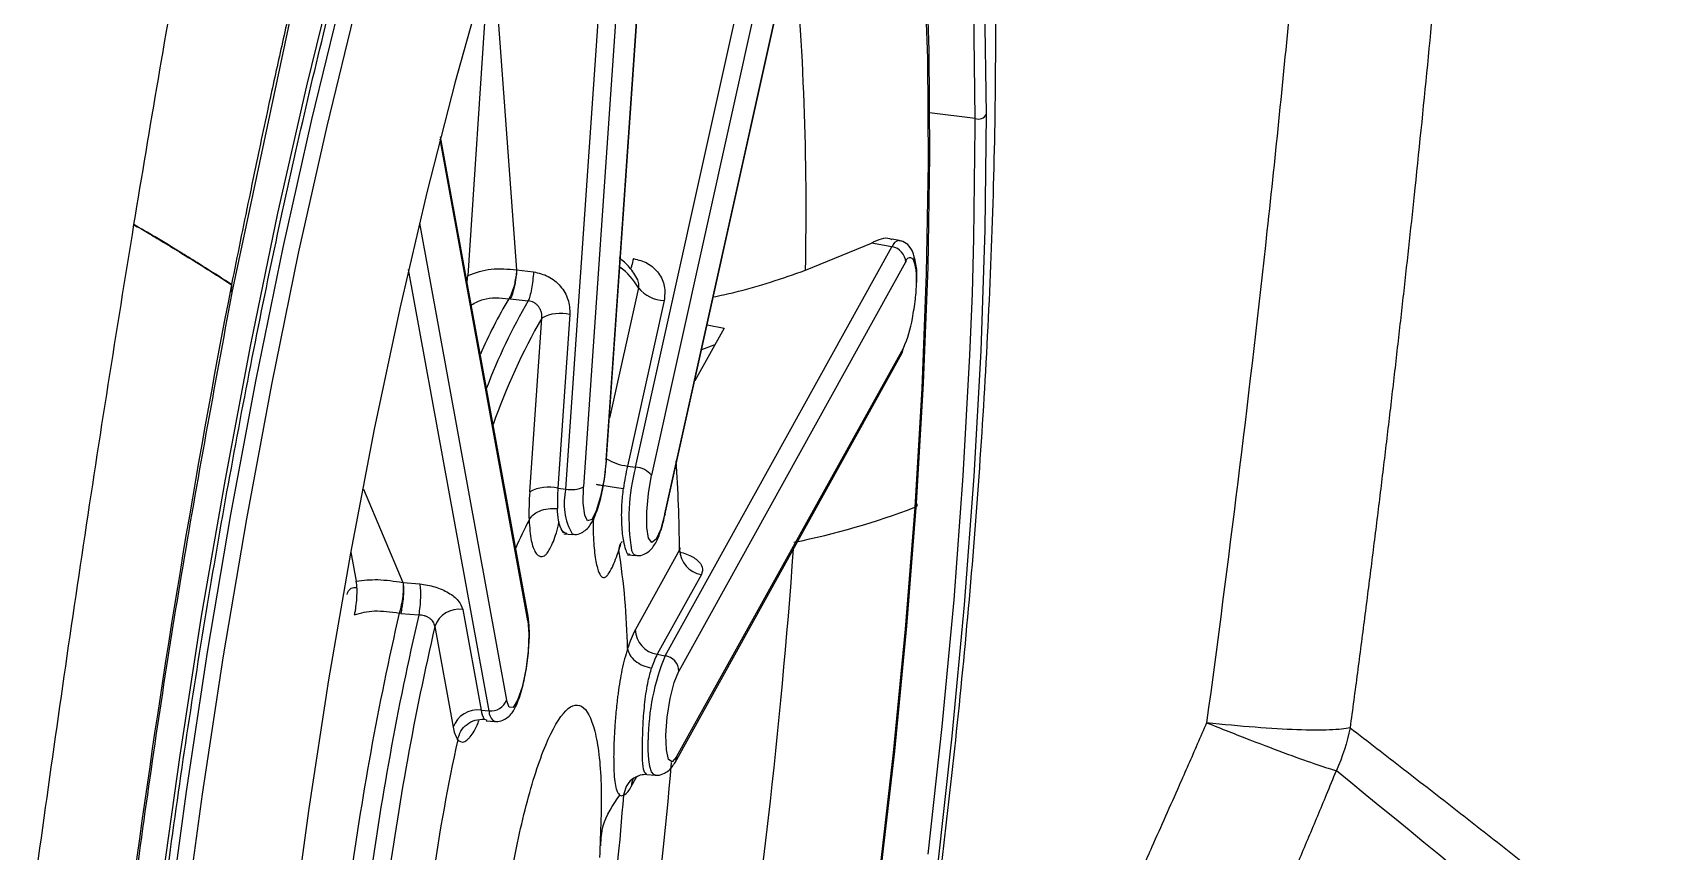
# Model space of a CAD drawing. Extents: x 525 to 613, y 487 to 635.
# Drawn here: x 534.446 to 536.536, y 551.351 to 552.408 of the extents above; entities that cross this region are included whole.
import ezdxf

# ---------------------------------------------------------------- set-up
doc = ezdxf.new("R2010")
doc.units = 0
doc.header["$MEASUREMENT"] = 0
doc.layers.add('1', color=4, linetype='Continuous')
doc.layers.add('STD TEST', color=3, linetype='Continuous')

# ---------------------------------------------------------------- blocks, each defined once
blk = doc.blocks.new('2023 VANGUARD')
at = {"layer": '1', "color": 3, "linetype": 'Continuous', "lineweight": 25}
for p, q in [((-33.7734, -40.8349), (-33.6943, -39.6855)), ((-33.7729, -40.8337), (-33.6938, -39.6843)), ((-33.8253, -40.8723), (-33.7462, -39.7228)), ((-33.7235, -39.7198), (-33.8026, -40.8693)), ((-33.7356, -40.8442), (-33.4929, -39.7495)), ((-33.4721, -39.7598), (-33.7148, -40.8545)), ((-33.6977, -40.9044), (-33.455, -39.8096)), ((-33.6976, -40.906), (-33.4549, -39.8113)), ((-33.9209, -40.158), (-33.889, -40.5894)), ((-33.9257, -40.1956), (-33.9519, -40.5966)), ((-34.2559, -40.6184), (-34.1789, -40.2566)), ((-33.2973, -40.3942), (-33.3561, -40.3869)), ((-33.8745, -41.0423), (-33.9878, -40.4208)), ((-33.8742, -41.0362), (-33.987, -40.4177)), ((-34.0144, -40.5289), (-33.9021, -41.1448)), ((-33.3955, -40.5514), (-33.4045, -40.5497)), ((-33.6974, -41.0874), (-33.4047, -40.5596)), ((-33.5163, -40.5899), (-33.4313, -40.5548)), ((-33.4047, -40.5596), (-33.4313, -40.5548)), ((-33.9245, -41.1585), (-34.0284, -40.589)), ((-33.889, -40.5894), (-33.8672, -40.592)), ((-33.3871, -40.5796), (-33.6798, -41.1074)), ((-34.2569, -40.6086), (-34.2574, -40.6165)), ((-34.2568, -40.6081), (-34.2573, -40.6159)), ((-33.9528, -40.605), (-33.9519, -40.5966)), ((-33.7319, -40.6125), (-33.7692, -40.781)), ((-34.2573, -40.6159), (-34.2574, -40.6182)), ((-33.8973, -40.6269), (-33.8991, -40.6266)), ((-33.8973, -40.6269), (-33.8741, -40.6295)), ((-33.6986, -40.629), (-33.7459, -40.8426)), ((-33.872, -40.8758), (-33.8566, -40.6516)), ((-33.8203, -40.6468), (-33.8357, -40.871)), ((-33.6214, -40.6646), (-33.6591, -40.7326)), ((-33.6431, -40.6605), (-33.6214, -40.6646)), ((-33.6846, -41.2251), (-33.3919, -40.6973)), ((-33.6828, -41.2181), (-33.39, -40.6904)), ((-33.6345, -40.6865), (-33.6503, -40.6926)), ((-33.6333, -40.686), (-33.6345, -40.6865)), ((-33.7459, -40.8426), (-33.7356, -40.8442)), ((-34.0865, -40.8724), (-34.0358, -40.9929)), ((-33.8357, -40.871), (-33.8253, -40.8723)), ((-33.8283, -40.9279), (-33.8244, -40.9302)), ((-33.8279, -40.9299), (-33.8169, -40.9308)), ((-34.103, -40.9538), (-34.0959, -40.991)), ((-33.7461, -40.9573), (-33.7352, -40.9582)), ((-33.6787, -40.9507), (-33.7358, -41.0537)), ((-33.6505, -40.9826), (-33.7076, -41.0856)), ((-34.0358, -40.9929), (-34.014, -40.9948)), ((-34.0385, -41.0328), (-34.0404, -41.0324)), ((-34.0385, -41.0328), (-34.0153, -41.0348)), ((-33.9586, -41.0276), (-33.9349, -41.1576)), ((-33.9945, -41.0496), (-33.9708, -41.1796)), ((-33.7076, -41.0856), (-33.6974, -41.0874)), ((-33.9349, -41.1576), (-33.9245, -41.1585)), ((-33.9271, -41.1711), (-33.9307, -41.1694)), ((-33.9281, -41.1714), (-33.9172, -41.1723)), ((-33.7211, -41.2406), (-33.7102, -41.2415)), ((-33.7413, -41.2564), (-33.7341, -41.2435))]:
    blk.add_line(p, q, dxfattribs=at)
at = {"layer": '1', "color": 3, "linetype": 'Continuous', "lineweight": 25, "flags": 128}
for points in [[(-34.1214, -40.1939), (-34.1602, -40.3519), (-34.1973, -40.5161), (-34.2324, -40.6856), (-34.2652, -40.8594), (-34.2958, -41.0365), (-34.3237, -41.2159), (-34.3489, -41.3965), (-34.3713, -41.5772), (-34.3906, -41.757), (-34.4069, -41.9349), (-34.4199, -42.1097), (-34.4297, -42.2806), (-34.4361, -42.4464), (-34.4391, -42.6062), (-34.4387, -42.7592), (-34.435, -42.9042), (-34.4278, -43.0407), (-34.4173, -43.1676), (-34.4036, -43.2843), (-34.3867, -43.3902), (-34.3667, -43.4845)], [(-34.3375, -43.4864), (-34.3593, -43.3992), (-34.378, -43.2998), (-34.3935, -43.1889), (-34.4057, -43.0671), (-34.4145, -42.9352), (-34.4199, -42.7941), (-34.4218, -42.6445), (-34.4202, -42.4874), (-34.4151, -42.3237), (-34.4066, -42.1545), (-34.3947, -41.9809), (-34.3795, -41.8038), (-34.361, -41.6243), (-34.3395, -41.4436), (-34.3149, -41.2628), (-34.2876, -41.083), (-34.2575, -40.9052), (-34.225, -40.7307), (-34.1902, -40.5604), (-34.1534, -40.3954), (-34.1147, -40.2367)], [(-34.3166, -43.4764), (-34.3383, -43.3897), (-34.3569, -43.2909), (-34.3723, -43.1807), (-34.3844, -43.0596), (-34.3932, -42.9285), (-34.3985, -42.7882), (-34.4004, -42.6395), (-34.3988, -42.4834), (-34.3938, -42.3207), (-34.3853, -42.1526), (-34.3735, -41.9799), (-34.3583, -41.8039), (-34.34, -41.6255), (-34.3186, -41.4459), (-34.2942, -41.2662), (-34.267, -41.0875), (-34.2371, -40.9108), (-34.2048, -40.7373), (-34.1703, -40.568), (-34.1336, -40.404), (-34.0952, -40.2463)], [(-33.2828, -40.3886), (-33.2849, -40.2473), (-33.2907, -40.115), (-33.3001, -39.9928), (-33.313, -39.8816), (-33.3294, -39.7821), (-33.3491, -39.6953), (-33.372, -39.6216), (-33.3978, -39.5618), (-33.4265, -39.5163), (-33.4578, -39.4853), (-33.4579, -39.4852)], [(-33.5316, -39.5177), (-33.5103, -39.5354), (-33.4818, -39.5722), (-33.4558, -39.6223), (-33.4325, -39.6855), (-33.4121, -39.7612), (-33.3946, -39.8489), (-33.3803, -39.9479), (-33.3693, -40.0576), (-33.3615, -40.1772), (-33.3571, -40.3058), (-33.3561, -40.4424), (-33.3585, -40.5861), (-33.3643, -40.7359), (-33.3735, -40.8907)], [(-33.9304, -40.2115), (-33.9684, -40.3466), (-34.0049, -40.4896), (-34.0398, -40.6394), (-34.0726, -40.795), (-34.1033, -40.9551), (-34.1315, -41.1187), (-34.1571, -41.2846), (-34.1799, -41.4516)], [(-33.415, -39.771), (-33.4136, -39.7769), (-33.3963, -39.8638), (-33.3821, -39.9619), (-33.3712, -40.0706), (-33.3635, -40.1891), (-33.3591, -40.3165), (-33.3581, -40.4518), (-33.3605, -40.5942), (-33.3663, -40.7426), (-33.3753, -40.8959)], [(-33.2973, -40.3942), (-33.2993, -40.2539), (-33.3043, -40.1359)], [(-33.7637, -43.1018), (-33.7215, -43.0043), (-33.6797, -42.8948), (-33.6386, -42.7742), (-33.5984, -42.6435), (-33.5595, -42.5035), (-33.5222, -42.3554), (-33.4867, -42.2003), (-33.4534, -42.0394), (-33.4225, -41.8738), (-33.3942, -41.7049), (-33.3687, -41.534), (-33.3462, -41.3623), (-33.3269, -41.1912), (-33.311, -41.0219), (-33.2986, -40.8557), (-33.2897, -40.694), (-33.2844, -40.5379), (-33.2828, -40.3886)], [(-33.301, -40.6198), (-33.299, -40.5487), (-33.2972, -40.4043)], [(-33.3581, -41.3436), (-33.3398, -41.1786), (-33.3246, -41.0155), (-33.3127, -40.8554), (-33.3041, -40.6994), (-33.301, -40.6198)], [(-33.7734, -40.8349), (-33.7761, -40.8589), (-33.7806, -40.8818), (-33.7862, -40.9003), (-33.7921, -40.9114), (-33.7974, -40.9134), (-33.8012, -40.9061), (-33.8031, -40.8906), (-33.8026, -40.8693)], [(-33.7734, -40.8349), (-33.7729, -40.8338), (-33.7729, -40.8337)], [(-33.6977, -40.9044), (-33.7031, -40.9241), (-33.7091, -40.937), (-33.7146, -40.9411), (-33.7188, -40.9359), (-33.7211, -40.922), (-33.7212, -40.9017), (-33.719, -40.878), (-33.7148, -40.8545)], [(-33.3735, -40.8907), (-33.3859, -41.0493), (-33.4015, -41.2106), (-33.4202, -41.3735), (-33.4418, -41.5368), (-33.4663, -41.6993), (-33.4933, -41.8598), (-33.5228, -42.0171), (-33.5544, -42.1703), (-33.5881, -42.318), (-33.6234, -42.4594), (-33.6603, -42.5933), (-33.6984, -42.7188), (-33.7374, -42.835), (-33.777, -42.941), (-33.8171, -43.0361), (-33.8572, -43.1196), (-33.8971, -43.191), (-33.9366, -43.2496), (-33.9752, -43.295), (-34.0128, -43.327), (-34.0402, -43.3421)], [(-33.3753, -40.8959), (-33.3876, -41.0531), (-33.4031, -41.2129), (-33.4216, -41.3743), (-33.4431, -41.5361), (-33.4673, -41.697), (-33.4941, -41.8561), (-33.5232, -42.012), (-33.5546, -42.1637), (-33.5879, -42.3101), (-33.623, -42.4501), (-33.6595, -42.5828), (-33.6972, -42.7071), (-33.7359, -42.8222), (-33.7752, -42.9273), (-33.8148, -43.0215), (-33.8529, -43.1011)], [(-33.6977, -40.9044), (-33.6975, -40.9058), (-33.6976, -40.906)], [(-33.7352, -40.9582), (-33.7353, -40.9582), (-33.7383, -40.9562), (-33.7408, -40.9513)], [(-33.8745, -41.0423), (-33.8731, -41.0593), (-33.8741, -41.0816), (-33.8772, -41.1057), (-33.882, -41.1279), (-33.8878, -41.1449), (-33.8936, -41.1541), (-33.8986, -41.154), (-33.9021, -41.1448)], [(-33.8745, -41.0423), (-33.874, -41.0392), (-33.8742, -41.0362)], [(-33.6828, -41.2181), (-33.6884, -41.2243), (-33.693, -41.2212), (-33.6958, -41.2091), (-33.6964, -41.19), (-33.6946, -41.1667), (-33.6909, -41.1428), (-33.6857, -41.122), (-33.6798, -41.1074)], [(-33.7102, -41.2415), (-33.712, -41.2408), (-33.7148, -41.2372), (-33.717, -41.2306), (-33.7185, -41.2213), (-33.7192, -41.2096), (-33.7192, -41.1961)]]:
    blk.add_lwpolyline(points, dxfattribs=at)
at = {"layer": '1', "color": 3, "linetype": 'Continuous', "lineweight": 25}
for centre, radius, start, end in [((-37.3445, -40.5134), 3.829, 358.8543, 5.3091), ((-33.2937, -40.3819), 0.0128, 254.0434, 328.4117), ((-39.0149, -40.404), 5.7176, 359.9975, 0.0984), ((-33.3938, -40.5625), 0.0112, 98.4556, 165.3386), ((-33.4079, -40.5803), 0.0209, 1.839, 81.1165), ((-33.8003, -40.6497), 0.0778, 28.5118, 55.1551), ((-33.3816, -40.5792), 0.00547, 16.866, 184.5516), ((-33.6968, -40.5836), 0.0455, 219.5072, 267.7101), ((-33.329, -40.9633), 0.6621, 149.4394, 156.4133), ((-33.2225, -41.01), 0.7545, 149.7197, 159.2011), ((-33.131, -41.0652), 0.8352, 150.315, 160.693), ((-33.832, -40.6984), 0.0529, 77.2111, 117.7452), ((-33.5188, -40.6302), 0.1421, 334.9729, 351.1428), ((-33.4051, -40.69), 0.0151, 331.0822, 358.7552), ((-33.7374, -40.7759), 0.0673, 238.185, 262.6699), ((-33.3805, -40.9229), 0.3742, 167.6006, 172.0996), ((-33.4849, -40.91), 0.2592, 165.2891, 189.1583), ((-33.7368, -40.8726), 0.0284, 39.5072, 87.7101), ((-35.5373, -40.9666), 1.8586, 0.4902, 4.0392), ((-33.491, -40.9035), 0.3821, 175.8385, 181.3465), ((-33.8474, -40.9226), 0.0529, 77.2111, 117.7452), ((-33.5598, -40.8911), 0.2766, 175.8387, 181.3447), ((-33.7499, -40.8913), 0.0778, 165.8303, 210.5207), ((-33.818, -40.84), 0.0331, 257.2111, 297.7452), ((-33.7307, -39.9607), 1.0004, 281.5043, 290.8075), ((-33.3752, -40.893), 0.00293, 267.7447, 53.3163), ((-33.4352, -41.1469), 0.4965, 151.8351, 156.4111), ((-34.0032, -40.8686), 0.2596, 341.4417, 343.2874), ((-34.6479, -41.0938), 0.9021, 0.993, 9.0927), ((-33.6454, -40.9496), 0.0334, 181.839, 261.1165), ((-41.6262, -40.3722), 8.115, 350.99415, 355.92091), ((-30.2445, -41.9048), 3.8949, 167.0579, 172.4398), ((-33.9629, -41.0609), 0.0336, 82.6176, 160.3158), ((-30.2203, -41.9081), 3.8942, 167.0418, 172.4558), ((-30.2827, -41.8997), 3.808, 167.101, 172.3966), ((-33.6094, -41.1199), 0.1427, 152.367, 163.0133), ((-33.7025, -41.0526), 0.0334, 181.839, 261.1165), ((-33.4302, -41.1976), 0.289, 157.5981, 179.7087), ((-33.6161, -41.1335), 0.1033, 152.367, 163.0132), ((-33.7006, -41.108), 0.0209, 1.839, 81.1165), ((-33.9392, -41.1909), 0.0336, 82.6176, 160.3158), ((-33.9066, -41.1542), 0.0285, 186.8554, 212.1729), ((-33.9219, -41.1377), 0.021, 262.6176, 340.3158), ((-33.9099, -41.1595), 0.0147, 176.0592, 240.2909), ((-31.4338, -41.7455), 2.5902, 167.7482, 171.7495), ((-33.9317, -41.1749), 0.0394, 186.8544, 212.1764), ((-33.6978, -41.2178), 0.0151, 331.0822, 358.7552), ((-37.7133, -40.9008), 4.0372, 351.5702, 355.3905), ((-33.7638, -41.2464), 0.0247, 301.4877, 336.2728), ((-33.7171, -41.2569), 0.0241, 151.0822, 178.7552), ((-36.4391, -41.0725), 2.6953, 351.9543, 355.8506)]:
    blk.add_arc(centre, radius, start, end, dxfattribs=at)
for points, knots in [([(-33.0801, -37.8642), (-33.077, -37.8633), (-33.071, -37.8615), (-33.0619, -37.8592), (-33.053, -37.8572), (-33.0442, -37.8556), (-33.0354, -37.8544), (-33.0267, -37.8535), (-33.0181, -37.8529), (-33.0096, -37.8527), (-33.0012, -37.8529), (-32.9819, -37.8541), (-32.9525, -37.8597), (-32.9145, -37.8761), (-32.8789, -37.9011), (-32.8455, -37.9349), (-32.8145, -37.9773), (-32.7765, -38.0454), (-32.7355, -38.151), (-32.7033, -38.2833), (-32.6828, -38.4043), (-32.6699, -38.5029), (-32.6595, -38.6086), (-32.6491, -38.758), (-32.6422, -38.9609), (-32.6433, -39.2286), (-32.6514, -39.4694), (-32.6621, -39.6712), (-32.672, -39.8262), (-32.6837, -39.985), (-32.6974, -40.1476), (-32.7127, -40.3139), (-32.7264, -40.4494), (-32.7374, -40.5521), (-32.7449, -40.6208), (-32.7527, -40.6897), (-32.7607, -40.759), (-32.7689, -40.8285), (-32.7774, -40.8983), (-32.7861, -40.9684), (-32.7951, -41.0388), (-32.8042, -41.1095), (-32.8106, -41.1568), (-32.8137, -41.1804)], [0, 0, 0, 0, 0.00628, 0.012553, 0.018821, 0.025083, 0.031342, 0.037597, 0.043849, 0.050099, 0.056347, 0.062595, 0.093654, 0.124629, 0.155733, 0.18675, 0.218169, 0.249519, 0.311957, 0.374217, 0.405466, 0.436871, 0.468287, 0.499538, 0.561821, 0.624215, 0.687013, 0.718145, 0.749327, 0.780443, 0.811615, 0.842987, 0.874414, 0.886974, 0.899518, 0.912054, 0.924586, 0.937119, 0.949659, 0.962212, 0.974783, 0.987377, 1, 1, 1, 1]), ([(-33.1555, -38.0286), (-33.131, -38.0305), (-33.1078, -38.0373), (-33.0639, -38.0603), (-33.0433, -38.0766), (-33.0143, -38.1085), (-33.005, -38.1203), (-32.987, -38.1464), (-32.9783, -38.1608), (-32.9533, -38.2074), (-32.9383, -38.243), (-32.9113, -38.3229), (-32.8994, -38.3673), (-32.8784, -38.4646), (-32.8693, -38.5176), (-32.8578, -38.6036), (-32.8544, -38.6335), (-32.8481, -38.6951), (-32.8454, -38.7268), (-32.8383, -38.8244), (-32.8349, -38.8929), (-32.8309, -39.0366), (-32.8298, -39.1493), (-32.8316, -39.2697), (-32.8334, -39.3516), (-32.8346, -39.3934), (-32.8377, -39.4785), (-32.8395, -39.5217), (-32.8436, -39.6091), (-32.846, -39.6532), (-32.8539, -39.7873), (-32.8602, -39.8788), (-32.8748, -40.0659), (-32.8831, -40.1614), (-32.9016, -40.357), (-32.9119, -40.457), (-32.9451, -40.7597), (-32.9705, -40.965), (-32.9988, -41.1739)], [0, 0, 0, 0, 0.0625, 0.0625, 0.125, 0.125, 0.15625, 0.15625, 0.1875, 0.1875, 0.25, 0.25, 0.3125, 0.3125, 0.375, 0.375, 0.40625, 0.40625, 0.4375, 0.4375, 0.5, 0.5, 0.5625, 0.59375, 0.59375, 0.625, 0.625, 0.65625, 0.65625, 0.6875, 0.6875, 0.75, 0.75, 0.8125, 0.8125, 0.875, 0.875, 1, 1, 1, 1]), ([(-34.2042, -43.7282), (-34.2072, -43.7282), (-34.2176, -43.7282), (-34.2342, -43.7199), (-34.2581, -43.7008), (-34.2826, -43.6695), (-34.307, -43.6255), (-34.3301, -43.57), (-34.3515, -43.5028), (-34.3709, -43.4241), (-34.388, -43.3344), (-34.4026, -43.2341), (-34.4145, -43.1238), (-34.4236, -43.0042), (-34.4299, -42.8761), (-34.4331, -42.74), (-34.4334, -42.5969), (-34.4307, -42.4474), (-34.4249, -42.2925), (-34.4162, -42.1328), (-34.4046, -41.9694), (-34.3901, -41.803), (-34.3727, -41.6346), (-34.3527, -41.465), (-34.3301, -41.2952), (-34.305, -41.1261), (-34.2776, -40.9585), (-34.2479, -40.7934), (-34.2163, -40.6316), (-34.1827, -40.4741), (-34.1475, -40.3216), (-34.1108, -40.1749), (-34.0727, -40.035), (-34.0337, -39.9024), (-33.9937, -39.778), (-33.9532, -39.6624), (-33.913, -39.5583), (-33.8827, -39.4868), (-33.866, -39.4505), (-33.8623, -39.4423)], [0, 0, 0, 0, 0.011278, 0.040122, 0.066363, 0.094248, 0.121393, 0.148543, 0.175906, 0.203506, 0.231297, 0.259232, 0.28727, 0.315384, 0.343553, 0.371763, 0.400003, 0.428266, 0.456546, 0.484839, 0.513143, 0.541454, 0.56977, 0.598089, 0.626411, 0.654734, 0.683055, 0.711373, 0.739688, 0.767996, 0.796296, 0.824586, 0.852862, 0.88112, 0.909355, 0.937558, 0.965721, 0.992286, 1, 1, 1, 1]), ([(-34.1788, -40.2411), (-34.1815, -40.2532), (-34.187, -40.2773), (-34.1951, -40.3136), (-34.2031, -40.3499), (-34.2117, -40.3896), (-34.2221, -40.4385), (-34.2336, -40.4939), (-34.2456, -40.5524), (-34.2531, -40.5896), (-34.2568, -40.6081)], [0, 0, 0, 0, 0.100624, 0.200004, 0.300003, 0.4, 0.526052, 0.699999, 0.850584, 1, 1, 1, 1]), ([(-33.7262, -43.0992), (-33.705, -43.0379), (-33.6641, -42.919), (-33.6092, -42.733), (-33.5592, -42.5471), (-33.514, -42.3594), (-33.4739, -42.1749), (-33.4379, -41.9921), (-33.4057, -41.81), (-33.377, -41.6281), (-33.3515, -41.4462), (-33.3294, -41.2643), (-33.3105, -41.0825), (-33.295, -40.9007), (-33.283, -40.7187), (-33.2747, -40.536), (-33.271, -40.383), (-33.2708, -40.2914), (-33.2707, -40.26)], [0, 0, 0, 0, 0.073458, 0.14233, 0.213707, 0.281081, 0.3458, 0.408774, 0.470607, 0.531738, 0.592511, 0.65323, 0.714113, 0.775437, 0.837544, 0.900857, 0.965941, 1, 1, 1, 1]), ([(-34.7956, -45.6191), (-34.7956, -45.5836), (-34.7955, -45.511), (-34.7949, -45.3998), (-34.7939, -45.2838), (-34.7924, -45.163), (-34.7903, -45.0374), (-34.7877, -44.9072), (-34.7843, -44.7723), (-34.7803, -44.6328), (-34.7755, -44.4888), (-34.7678, -44.2854), (-34.7559, -44.0238), (-34.7383, -43.7053), (-34.7174, -43.3861), (-34.6957, -43.101), (-34.6746, -42.8506), (-34.6549, -42.6353), (-34.6338, -42.4208), (-34.6114, -42.2073), (-34.5875, -41.9946), (-34.5623, -41.7829), (-34.5357, -41.572), (-34.5078, -41.362), (-34.4785, -41.153), (-34.448, -40.9448), (-34.4162, -40.7376), (-34.3938, -40.5998), (-34.3827, -40.531)], [0, 0, 0, 0, 0.020821, 0.042588, 0.065297, 0.088943, 0.113519, 0.139015, 0.165417, 0.192715, 0.22091, 0.250003, 0.312225, 0.374641, 0.437256, 0.500012, 0.542473, 0.584783, 0.626945, 0.66896, 0.710832, 0.752561, 0.794149, 0.835596, 0.876904, 0.918074, 0.959106, 1, 1, 1, 1]), ([(-34.2568, -40.6081), (-34.2636, -40.6038), (-34.2776, -40.5948), (-34.299, -40.5814), (-34.3251, -40.5652), (-34.3532, -40.5481), (-34.3736, -40.5362), (-34.3827, -40.531)], [0, 0, 0, 0, 0.157915, 0.324581, 0.499997, 0.778539, 1, 1, 1, 1]), ([(-34.3827, -40.5311), (-34.3769, -40.5345), (-34.3644, -40.5417), (-34.3438, -40.5541), (-34.318, -40.5698), (-34.2888, -40.588), (-34.2673, -40.6019), (-34.2569, -40.6086)], [0, 0, 0, 0, 0.1411577, 0.3078245, 0.5000002, 0.7596817, 1, 1, 1, 1]), ([(-33.4047, -40.5506), (-33.4057, -40.5501), (-33.4127, -40.5465), (-33.4227, -40.5509), (-33.4313, -40.5548)], [0, 0, 0, 0, 0.137324, 1, 1, 1, 1]), ([(-33.3772, -40.5677), (-33.3787, -40.5645), (-33.3814, -40.5591), (-33.3888, -40.5528), (-33.3939, -40.5521), (-33.3956, -40.5519)], [0, 0, 0, 0, 0.467937, 0.821842, 1, 1, 1, 1]), ([(-33.3764, -40.5776), (-33.376, -40.5752), (-33.3756, -40.5717), (-33.3771, -40.5687), (-33.3775, -40.5678)], [0, 0, 0, 0, 0.687217, 1, 1, 1, 1]), ([(-33.3732, -40.6103), (-33.373, -40.6079), (-33.372, -40.597), (-33.373, -40.5833), (-33.3754, -40.5752), (-33.3763, -40.5721)], [0, 0, 0, 0, 0.141581, 0.670009, 1, 1, 1, 1]), ([(-33.9519, -40.5966), (-33.942, -40.5931), (-33.922, -40.5861), (-33.9001, -40.5883), (-33.889, -40.5894)], [0, 0, 0, 0, 0.49329, 1, 1, 1, 1]), ([(-33.889, -40.5894), (-33.8891, -40.5911), (-33.8894, -40.594), (-33.8899, -40.5976), (-33.8905, -40.6008), (-33.8913, -40.6054), (-33.893, -40.6126), (-33.8958, -40.6211), (-33.898, -40.6248), (-33.8991, -40.6266)], [0, 0, 0, 0, 0.118317, 0.196901, 0.242482, 0.33386, 0.501446, 0.750724, 1, 1, 1, 1]), ([(-33.889, -40.5894), (-33.8892, -40.5927), (-33.8897, -40.6001), (-33.8916, -40.6104), (-33.8936, -40.6179), (-33.8954, -40.6233), (-33.8966, -40.6256), (-33.8973, -40.6269)], [0, 0, 0, 0, 0.222799, 0.50064, 0.676851, 0.820146, 1, 1, 1, 1]), ([(-33.8672, -40.592), (-33.8607, -40.5935), (-33.8476, -40.5965), (-33.8317, -40.6097), (-33.8212, -40.6273), (-33.8206, -40.6403), (-33.8203, -40.6468)], [0, 0, 0, 0, 0.249137, 0.498767, 0.748535, 1, 1, 1, 1]), ([(-33.7327, -40.6022), (-33.7361, -40.5965), (-33.7429, -40.585), (-33.752, -40.5776), (-33.7566, -40.5738)], [0, 0, 0, 0, 0.490024, 1, 1, 1, 1]), ([(-33.7383, -40.5747), (-33.7391, -40.5781), (-33.7403, -40.5836), (-33.7416, -40.5868), (-33.7421, -40.588)], [0, 0, 0, 0, 0.615513, 1, 1, 1, 1]), ([(-33.7383, -40.5748), (-33.7319, -40.5764), (-33.7191, -40.5798), (-33.7049, -40.5931), (-33.6968, -40.6103), (-33.698, -40.6228), (-33.6986, -40.629)], [0, 0, 0, 0, 0.249137, 0.498767, 0.748535, 1, 1, 1, 1]), ([(-33.6351, -40.6244), (-33.6263, -40.6225), (-33.5835, -40.6133), (-33.546, -40.6002), (-33.5163, -40.5899)], [0, 0, 0, 0, 0.207583, 1, 1, 1, 1]), ([(-33.3784, -40.6521), (-33.3769, -40.6438), (-33.3749, -40.632), (-33.3734, -40.6163), (-33.3729, -40.6061), (-33.3729, -40.5969), (-33.3738, -40.586), (-33.3753, -40.581), (-33.3764, -40.5776)], [0, 0, 0, 0, 0.271453, 0.389532, 0.509236, 0.625997, 0.741669, 1, 1, 1, 1]), ([(-34.2569, -40.6086), (-34.3042, -40.8523), (-34.3448, -41.0986), (-34.3959, -41.4716), (-34.4113, -41.5969), (-34.4385, -41.8472), (-34.4502, -41.9709), (-34.4797, -42.338), (-34.492, -42.5773), (-34.4995, -42.9279), (-34.5001, -43.0424), (-34.4977, -43.2637), (-34.4947, -43.371), (-34.4853, -43.579), (-34.4789, -43.6796), (-34.4627, -43.8739), (-34.4529, -43.9677), (-34.4193, -44.232), (-34.3911, -44.3881), (-34.341, -44.5915), (-34.3229, -44.6543), (-34.2848, -44.7668), (-34.2648, -44.8168), (-34.223, -44.9042), (-34.2012, -44.9417), (-34.1559, -45.0041), (-34.1323, -45.0291), (-34.06, -45.0832), (-34.0102, -45.0922), (-33.946, -45.0702), (-33.933, -45.0641), (-33.907, -45.0485), (-33.8938, -45.039), (-33.8542, -45.0054), (-33.828, -44.9765), (-33.7492, -44.8711), (-33.6968, -44.7759), (-33.5916, -44.5344), (-33.5405, -44.392), (-33.4657, -44.1486), (-33.441, -44.0624), (-33.4043, -43.9254), (-33.3921, -43.8783), (-33.3681, -43.7824), (-33.3562, -43.7336), (-33.2975, -43.4852), (-33.2529, -43.273), (-33.1884, -42.9348), (-33.1673, -42.818), (-33.1265, -42.5822), (-33.1069, -42.4629), (-33.0502, -42.1014), (-33.015, -41.8554), (-32.9825, -41.6041)], [0, 0, 0, 0, 0.0625, 0.0625, 0.09375, 0.09375, 0.125, 0.125, 0.1875, 0.1875, 0.21875, 0.21875, 0.25, 0.25, 0.28125, 0.28125, 0.3125, 0.3125, 0.375, 0.375, 0.40625, 0.40625, 0.4375, 0.4375, 0.46875, 0.46875, 0.5, 0.5, 0.5625, 0.5625, 0.578125, 0.578125, 0.59375, 0.59375, 0.625, 0.625, 0.6875, 0.6875, 0.75, 0.75, 0.78125, 0.78125, 0.796875, 0.796875, 0.8125, 0.8125, 0.875, 0.875, 0.90625, 0.90625, 0.9375, 0.9375, 1, 1, 1, 1]), ([(-33.7319, -40.6125), (-33.7316, -40.6114), (-33.7312, -40.6091), (-33.7315, -40.6056), (-33.7323, -40.6029), (-33.7332, -40.6015), (-33.7334, -40.6011)], [0, 0, 0, 0, 0.30637, 0.603657, 0.892654, 1, 1, 1, 1]), ([(-34.2043, -44.8422), (-34.2083, -44.8385), (-34.2158, -44.8316), (-34.238, -44.7983), (-34.2688, -44.7397), (-34.3048, -44.6514), (-34.341, -44.5358), (-34.3724, -44.4105), (-34.3982, -44.285), (-34.4204, -44.1548), (-34.4381, -44.0294), (-34.4527, -43.9044), (-34.465, -43.7802), (-34.4766, -43.6332), (-34.4869, -43.4549), (-34.4943, -43.2399), (-34.4965, -43.0094), (-34.4934, -42.7695), (-34.4852, -42.527), (-34.4706, -42.2613), (-34.4481, -41.972), (-34.4166, -41.6595), (-34.3747, -41.3266), (-34.3221, -40.9754), (-34.2784, -40.7401), (-34.256, -40.619)], [0, 0, 0, 0, 0.0499822, 0.094001, 0.1319551, 0.1827518, 0.2303157, 0.2734235, 0.3097254, 0.3424884, 0.3782384, 0.4039323, 0.431153, 0.4625328, 0.4994208, 0.5418965, 0.5902046, 0.6304159, 0.6736548, 0.719842, 0.7692258, 0.8221614, 0.878326, 0.9374125, 1, 1, 1, 1]), ([(-33.9474, -40.6345), (-33.9424, -40.6318), (-33.9279, -40.624), (-33.9105, -40.6256), (-33.8991, -40.6266)], [0, 0, 0, 0, 0.3428624, 1, 1, 1, 1]), ([(-33.8566, -40.6516), (-33.8565, -40.6502), (-33.8564, -40.6474), (-33.8572, -40.6433), (-33.8587, -40.6395), (-33.8609, -40.6362), (-33.8637, -40.6335), (-33.8679, -40.6307), (-33.8716, -40.63), (-33.8741, -40.6295)], [0, 0, 0, 0, 0.136421, 0.268798, 0.397483, 0.522877, 0.645429, 0.765635, 1, 1, 1, 1]), ([(-33.817, -40.9304), (-33.8159, -40.9306), (-33.8119, -40.9314), (-33.8053, -40.929), (-33.7985, -40.9245), (-33.7926, -40.9172), (-33.7867, -40.9055), (-33.7805, -40.8857), (-33.7753, -40.8595), (-33.7737, -40.8423), (-33.7729, -40.8337)], [0, 0, 0, 0, 0.026652, 0.101983, 0.172673, 0.258165, 0.408804, 0.619228, 0.80756, 1, 1, 1, 1]), ([(-33.7481, -40.9506), (-33.7491, -40.9473), (-33.7513, -40.9395), (-33.7535, -40.9193), (-33.7537, -40.8949), (-33.7519, -40.8784), (-33.7511, -40.8715)], [0, 0, 0, 0, 0.213316, 0.499971, 0.789786, 1, 1, 1, 1]), ([(-33.8244, -40.9298), (-33.8265, -40.9291), (-33.8307, -40.9276), (-33.8351, -40.915), (-33.836, -40.9027), (-33.8364, -40.8976)], [0, 0, 0, 0, 0.342502, 0.723586, 1, 1, 1, 1]), ([(-33.735, -40.9577), (-33.7336, -40.9579), (-33.7292, -40.9586), (-33.7224, -40.9558), (-33.7159, -40.951), (-33.7099, -40.943), (-33.7037, -40.9301), (-33.6998, -40.9147), (-33.6976, -40.906)], [0, 0, 0, 0, 0.055981, 0.167445, 0.27567, 0.412275, 0.670399, 1, 1, 1, 1]), ([(-33.8729, -40.9125), (-33.8722, -40.9219), (-33.8709, -40.94), (-33.8658, -40.9532), (-33.8611, -40.9585), (-33.8568, -40.9601), (-33.8531, -40.9587), (-33.8505, -40.9561), (-33.8473, -40.9524), (-33.8421, -40.9423), (-33.837, -40.9274), (-33.8345, -40.9157), (-33.8342, -40.9143)], [0, 0, 0, 0, 0.181063, 0.346884, 0.426658, 0.506096, 0.616968, 0.648608, 0.66451, 0.807582, 0.977184, 1, 1, 1, 1]), ([(-33.8304, -40.9262), (-33.8304, -40.9264), (-33.8303, -40.928), (-33.8292, -40.928), (-33.8283, -40.9279)], [0, 0, 0, 0, 0.133396, 1, 1, 1, 1]), ([(-33.79, -40.911), (-33.7901, -40.9159), (-33.7903, -40.9232), (-33.7901, -40.9309), (-33.7896, -40.9436), (-33.7879, -40.9617), (-33.7849, -40.9746), (-33.7818, -40.9827), (-33.7783, -40.9876), (-33.7746, -40.9865), (-33.7723, -40.9842), (-33.7717, -40.9836), (-33.7695, -40.9808), (-33.7648, -40.9726), (-33.7599, -40.9592), (-33.7571, -40.9512)], [0, 0, 0, 0, 0.068445, 0.099237, 0.115991, 0.261622, 0.406138, 0.430718, 0.550615, 0.693189, 0.694345, 0.704244, 0.73247, 0.840694, 1, 1, 1, 1]), ([(-33.7528, -40.9403), (-33.7538, -40.9413), (-33.757, -40.9442), (-33.757, -40.9484), (-33.7571, -40.9512)], [0, 0, 0, 0, 0.333333, 1, 1, 1, 1]), ([(-33.6787, -40.9507), (-33.6785, -40.9503), (-33.678, -40.9496), (-33.6781, -40.9485), (-33.6787, -40.9477), (-33.6789, -40.9475)], [0, 0, 0, 0, 0.402553, 0.793172, 1, 1, 1, 1]), ([(-33.7431, -40.9563), (-33.7438, -40.9566), (-33.7457, -40.9574), (-33.7472, -40.9533), (-33.7481, -40.9506)], [0, 0, 0, 0, 0.355922, 1, 1, 1, 1]), ([(-33.6787, -40.9536), (-33.6756, -40.9544), (-33.6662, -40.9568), (-33.6553, -40.9639), (-33.6478, -40.9733), (-33.6496, -40.9795), (-33.6505, -40.9826)], [0, 0, 0, 0, 0.1431403, 0.4280098, 0.7130362, 1, 1, 1, 1]), ([(-34.0981, -41.0345), (-34.0977, -41.0329), (-34.097, -41.0297), (-34.0959, -41.0223), (-34.0949, -41.0122), (-34.0947, -41.0001), (-34.0955, -40.9942), (-34.0959, -40.991)], [0, 0, 0, 0, 0.102727, 0.208998, 0.439701, 0.702649, 1, 1, 1, 1]), ([(-34.0959, -40.991), (-34.0868, -40.99), (-34.0685, -40.9879), (-34.0468, -40.9912), (-34.0358, -40.9928)], [0, 0, 0, 0, 0.49329, 1, 1, 1, 1]), ([(-34.1077, -41.0082), (-34.107, -41.0062), (-34.1054, -41.0018), (-34.1008, -40.9991), (-34.0964, -40.9993), (-34.0951, -40.9994)], [0, 0, 0, 0, 0.375627, 0.813431, 1, 1, 1, 1]), ([(-34.0358, -40.9928), (-34.0356, -40.9939), (-34.0354, -40.9956), (-34.0353, -40.9983), (-34.0354, -41.0008), (-34.0355, -41.0046), (-34.036, -41.0117), (-34.0376, -41.0219), (-34.0394, -41.0289), (-34.0404, -41.0324)], [0, 0, 0, 0, 0.118317, 0.196901, 0.242482, 0.33386, 0.501446, 0.750724, 1, 1, 1, 1]), ([(-34.0358, -40.9929), (-34.0354, -40.995), (-34.0347, -40.9998), (-34.035, -41.0093), (-34.0359, -41.0182), (-34.037, -41.0258), (-34.038, -41.0303), (-34.0385, -41.0328)], [0, 0, 0, 0, 0.222799, 0.50064, 0.676851, 0.820146, 1, 1, 1, 1]), ([(-34.014, -40.9948), (-34.0073, -40.9958), (-33.994, -40.9978), (-33.9762, -41.0058), (-33.9629, -41.0163), (-33.96, -41.0238), (-33.9586, -41.0276)], [0, 0, 0, 0, 0.249137, 0.498767, 0.748535, 1, 1, 1, 1]), ([(-34.0981, -41.0345), (-34.0899, -41.0323), (-34.0735, -41.0277), (-34.0515, -41.0309), (-34.0404, -41.0324)], [0, 0, 0, 0, 0.494325, 1, 1, 1, 1]), ([(-33.9945, -41.0496), (-33.9947, -41.0486), (-33.995, -41.0466), (-33.9965, -41.0437), (-33.9986, -41.0412), (-34.0013, -41.039), (-34.0045, -41.0372), (-34.0091, -41.0354), (-34.0129, -41.035), (-34.0153, -41.0348)], [0, 0, 0, 0, 0.136421, 0.268798, 0.397483, 0.522877, 0.645429, 0.765635, 1, 1, 1, 1]), ([(-33.9173, -41.1719), (-33.9167, -41.1721), (-33.9131, -41.173), (-33.9065, -41.1709), (-33.8996, -41.1667), (-33.8936, -41.1599), (-33.8877, -41.1488), (-33.8815, -41.1299), (-33.876, -41.1036), (-33.8729, -41.0767), (-33.8721, -41.053), (-33.8735, -41.0414), (-33.8742, -41.0362)], [0, 0, 0, 0, 0.011924, 0.069354, 0.121609, 0.182546, 0.283593, 0.444816, 0.585618, 0.732668, 0.879096, 1, 1, 1, 1]), ([(-33.7459, -41.0782), (-33.7484, -41.087), (-33.7533, -41.1041), (-33.7567, -41.1256), (-33.7585, -41.1387), (-33.7597, -41.1487), (-33.7614, -41.1655), (-33.7625, -41.1816), (-33.763, -41.1913), (-33.7635, -41.2006), (-33.7638, -41.2109), (-33.7638, -41.2248), (-33.7636, -41.2351), (-33.7626, -41.2507), (-33.7604, -41.2625), (-33.757, -41.2661), (-33.7558, -41.2673)], [0, 0, 0, 0, 0.13477, 0.26043, 0.264026, 0.294684, 0.38158, 0.463779, 0.488703, 0.502895, 0.581085, 0.624602, 0.703977, 0.744159, 0.911384, 1, 1, 1, 1]), ([(-33.7265, -41.1953), (-33.7263, -41.1888), (-33.7259, -41.1735), (-33.7237, -41.1469), (-33.72, -41.1216), (-33.7164, -41.1087), (-33.7149, -41.1033)], [0, 0, 0, 0, 0.2133162, 0.4999712, 0.7897863, 1, 1, 1, 1]), ([(-33.9651, -41.1959), (-33.9626, -41.1977), (-33.9587, -41.2004), (-33.9527, -41.1963), (-33.9466, -41.1894), (-33.9414, -41.1821), (-33.9381, -41.1719), (-33.9377, -41.1709)], [0, 0, 0, 0, 0.344046, 0.526601, 0.626637, 0.963524, 1, 1, 1, 1]), ([(-32.9988, -41.1739), (-33.0028, -41.1831), (-33.0145, -41.2102), (-33.038, -41.2637), (-33.0655, -41.3257), (-33.0935, -41.3875), (-33.1177, -41.4407), (-33.134, -41.476), (-33.1422, -41.4936)], [0, 0, 0, 0, 0.085771, 0.252445, 0.499996, 0.666677, 0.833346, 1, 1, 1, 1]), ([(-32.8137, -41.1804), (-32.8198, -41.1818), (-32.8287, -41.1828), (-32.8518, -41.1837), (-32.866, -41.1836), (-32.8984, -41.1825), (-32.9166, -41.1814), (-32.956, -41.1783), (-32.9771, -41.1763), (-32.9988, -41.1739)], [0, 0, 0, 0, 0.25, 0.25, 0.5, 0.5, 0.75, 0.75, 1, 1, 1, 1]), ([(-32.9988, -41.1739), (-32.9794, -41.1817), (-32.9606, -41.1891), (-32.9254, -41.2027), (-32.909, -41.2089), (-32.8798, -41.2197), (-32.867, -41.2243), (-32.8458, -41.2315), (-32.8373, -41.2341), (-32.8314, -41.2357)], [0, 0, 0, 0, 0.25, 0.25, 0.5, 0.5, 0.75, 0.75, 1, 1, 1, 1]), ([(-33.7215, -41.2398), (-33.7218, -41.2398), (-33.7239, -41.2396), (-33.7259, -41.2314), (-33.727, -41.2155), (-33.7267, -41.2014), (-33.7265, -41.1953)], [0, 0, 0, 0, 0.062279, 0.406171, 0.746928, 1, 1, 1, 1]), ([(-32.8137, -41.1804), (-32.8022, -41.1893), (-32.7793, -41.2069), (-32.7448, -41.2336), (-32.7102, -41.2605), (-32.6756, -41.2874), (-32.641, -41.3146), (-32.6063, -41.3418), (-32.5717, -41.3692), (-32.537, -41.3967), (-32.492, -41.4325), (-32.4365, -41.4769), (-32.3703, -41.5304), (-32.3039, -41.5844), (-32.2373, -41.639), (-32.1925, -41.6761), (-32.1701, -41.6946)], [0, 0, 0, 0, 0.056929, 0.113515, 0.169757, 0.225655, 0.281209, 0.336418, 0.391284, 0.445805, 0.499982, 0.60194, 0.702919, 0.802922, 0.901949, 1, 1, 1, 1]), ([(-33.7364, -41.2445), (-33.734, -41.2433), (-33.7295, -41.2408), (-33.724, -41.2405), (-33.7214, -41.2403)], [0, 0, 0, 0, 0.514929, 1, 1, 1, 1]), ([(-33.7102, -41.2413), (-33.7099, -41.2414), (-33.7066, -41.2423), (-33.7001, -41.2404), (-33.6931, -41.2363), (-33.6882, -41.231), (-33.6858, -41.227), (-33.6846, -41.2251)], [0, 0, 0, 0, 0.026067, 0.276775, 0.500715, 0.756453, 1, 1, 1, 1]), ([(-32.9766, -41.5773), (-32.9716, -41.566), (-32.9617, -41.5434), (-32.9469, -41.5093), (-32.9322, -41.4753), (-32.9175, -41.4411), (-32.9034, -41.408), (-32.8865, -41.3681), (-32.8668, -41.3213), (-32.8474, -41.2745), (-32.8356, -41.2459), (-32.8314, -41.2357)], [0, 0, 0, 0, 0.099838, 0.199771, 0.299785, 0.399866, 0.500002, 0.59067, 0.75, 0.910516, 1, 1, 1, 1]), ([(-33.7351, -41.2444), (-33.7368, -41.2452), (-33.7421, -41.2478), (-33.7483, -41.256), (-33.7501, -41.2636), (-33.751, -41.2675)], [0, 0, 0, 0, 0.202472, 0.601236, 1, 1, 1, 1]), ([(-33.7393, -41.2469), (-33.7394, -41.247), (-33.7398, -41.2477), (-33.7381, -41.2453), (-33.7342, -41.2434), (-33.7325, -41.2425)], [0, 0, 0, 0, 0.101481, 0.600783, 1, 1, 1, 1]), ([(-33.7803, -41.3326), (-33.7799, -41.324), (-33.7791, -41.3015), (-33.7647, -41.2803), (-33.7558, -41.2673)], [0, 0, 0, 0, 0.3850552, 1, 1, 1, 1]), ([(-33.7558, -41.2673), (-33.7551, -41.2677), (-33.7536, -41.2684), (-33.7518, -41.2678), (-33.751, -41.2675)], [0, 0, 0, 0, 0.499334, 1, 1, 1, 1])]:
    blk.add_open_spline(points, degree=3, knots=knots, dxfattribs=at)
for points in [[(-34.3827, -40.531), (-34.3621, -40.4054), (-34.3407, -40.2801), (-34.3185, -40.1549)], [(-33.8672, -40.592), (-33.8675, -40.5957), (-33.8681, -40.6032), (-33.8698, -40.6143), (-33.8719, -40.6238), (-33.8733, -40.6276), (-33.8741, -40.6295)], [(-34.2569, -40.6086), (-34.2569, -40.6084), (-34.2568, -40.6083), (-34.2568, -40.6081)], [(-33.7864, -40.866), (-33.7851, -40.8663), (-33.7827, -40.8668), (-33.774, -40.8682), (-33.763, -40.8698), (-33.7551, -40.8709), (-33.7511, -40.8715)], [(-33.8729, -40.9125), (-33.8715, -40.9102), (-33.8687, -40.9055), (-33.8597, -40.9003), (-33.8484, -40.8972), (-33.8404, -40.8975), (-33.8364, -40.8976)], [(-34.014, -40.9948), (-34.0137, -40.9973), (-34.013, -41.0021), (-34.013, -41.0127), (-34.0137, -41.0241), (-34.0148, -41.0313), (-34.0153, -41.0348)], [(-33.7459, -41.0782), (-33.7452, -41.0809), (-33.7438, -41.0864), (-33.7366, -41.0942), (-33.7266, -41.1004), (-33.7188, -41.1023), (-33.7149, -41.1033)], [(-33.9113, -41.4999), (-33.9079, -41.4645), (-33.9013, -41.3936), (-33.8803, -41.2888), (-33.8549, -41.2053), (-33.8281, -41.155), (-33.8042, -41.1456), (-33.7868, -41.1788), (-33.7779, -41.2484), (-33.7807, -41.3148), (-33.782, -41.3479)], [(-33.9651, -41.1959), (-33.964, -41.1921), (-33.9617, -41.1845), (-33.9534, -41.1755), (-33.9426, -41.1697), (-33.9347, -41.1695), (-33.9307, -41.1694)], [(-32.8137, -41.1804), (-32.8175, -41.1993), (-32.8235, -41.218), (-32.8314, -41.2357)], [(-32.8314, -41.2357), (-32.6328, -41.3968), (-32.4224, -41.5733), (-32.1983, -41.7707)]]:
    blk.add_open_spline(points, degree=3, dxfattribs=at)
blk = doc.blocks.new('2026 Vanguard')
at = {"layer": 'STD TEST', "color": 1}
blk.add_blockref('2023 VANGUARD', (44.1613, 88.209), dxfattribs=at)

msp = doc.modelspace()

# ---------------------------------------------------------------- block references
at = {"layer": '1'}
msp.add_blockref('2026 Vanguard', (524.7985, 504.4821), dxfattribs=at)

doc.saveas('drawing.dxf')
